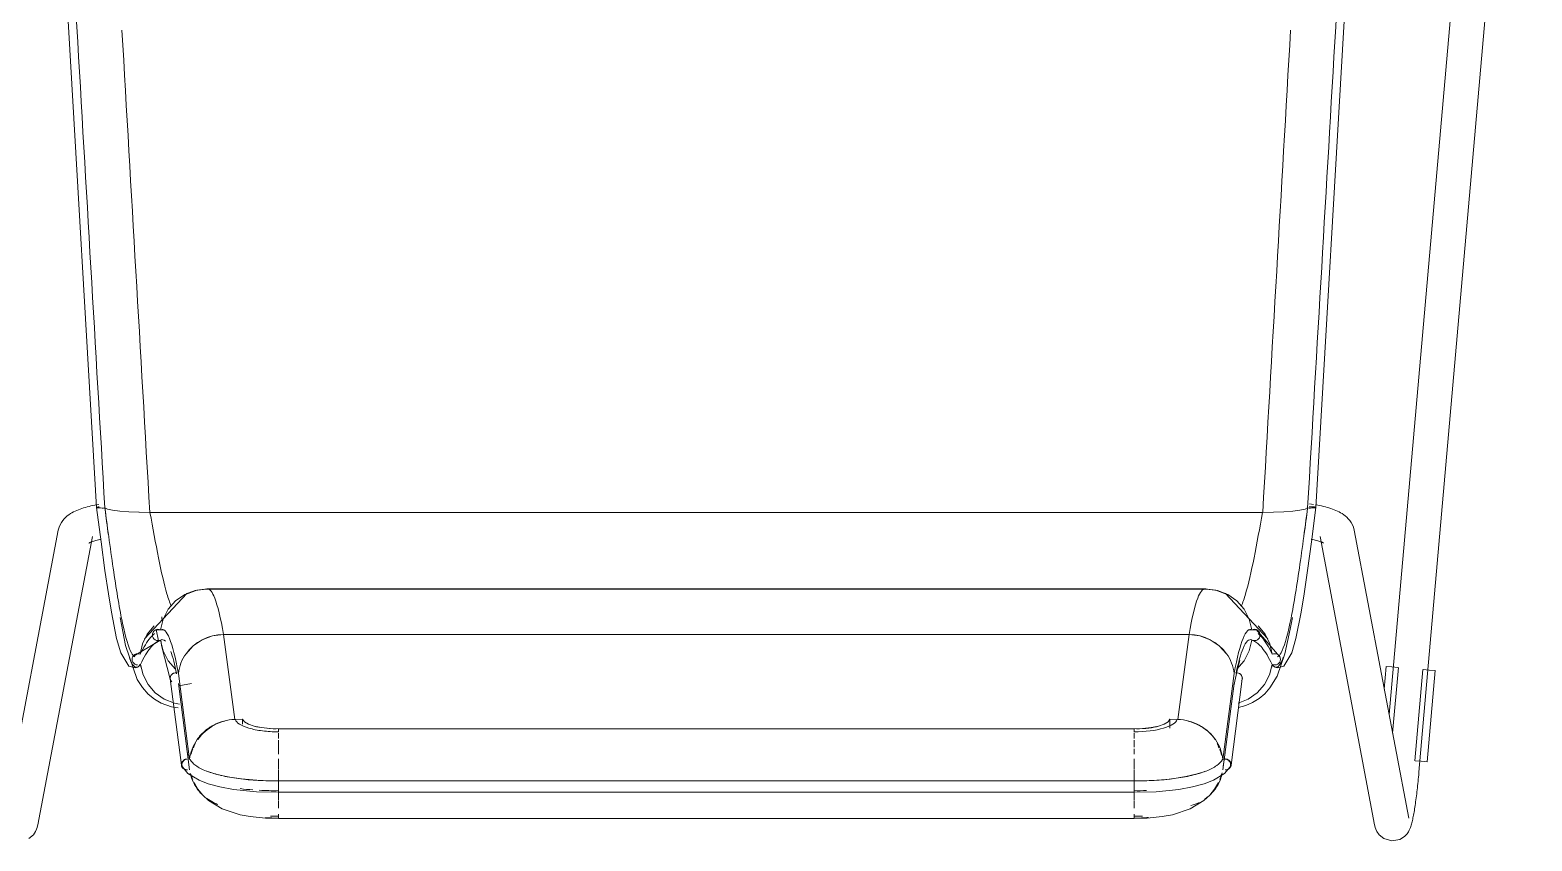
# Model space of a CAD drawing. Header units: millimetres. Extents: x 155927 to 326028, y -36033 to 97293.
# Drawn here: x 212244 to 212762, y 11463 to 11742 of the extents above; entities that cross this region are included whole.
import ezdxf

# ---------------------------------------------------------------- set-up
doc = ezdxf.new("R2010")
doc.units = ezdxf.units.MM
doc.header["$MEASUREMENT"] = 0
doc.layers.add('I-FURN', color=8, linetype='CONTINUOUS', lineweight=9)

msp = doc.modelspace()

# ---------------------------------------------------------------- linework, layer by layer
at = {"layer": 'I-FURN'}
for p, q in [((212749.88, 11930.92), (212712.58, 11506.42)), ((212722.88, 11486.55), (212761.83, 11929.87)), ((212267.16, 11577.84), (212247.88, 11909.75)), ((212687.4, 11577.84), (212706.68, 11909.75)), ((212265.23, 11578.34), (212265.89, 11578.49)), ((212265.89, 11578.49), (212266.57, 11578.62)), ((212266.57, 11578.62), (212267.27, 11578.75)), ((212267.27, 11578.75), (212267.97, 11578.86)), ((212685.87, 11578.97), (212685.15, 11579.07)), ((212686.59, 11578.86), (212685.87, 11578.97)), ((212687.99, 11578.62), (212687.29, 11578.75)), ((212688.67, 11578.49), (212687.99, 11578.62)), ((212689.33, 11578.34), (212688.67, 11578.49)), ((212255.03, 11572.66), (212255.51, 11573.35)), ((212255.51, 11573.35), (212256.02, 11573.95)), ((212256.02, 11573.95), (212256.55, 11574.47)), ((212256.55, 11574.47), (212257.08, 11574.92)), ((212257.08, 11574.92), (212257.61, 11575.32)), ((212257.61, 11575.32), (212258.14, 11575.68)), ((212258.14, 11575.68), (212258.68, 11576)), ((212258.68, 11576), (212259.22, 11576.29)), ((212259.22, 11576.29), (212259.77, 11576.57)), ((212259.77, 11576.57), (212260.33, 11576.82)), ((212260.33, 11576.82), (212260.9, 11577.05)), ((212260.9, 11577.05), (212261.48, 11577.27)), ((212261.48, 11577.27), (212262.08, 11577.48)), ((212262.08, 11577.48), (212262.68, 11577.67)), ((212262.68, 11577.67), (212263.3, 11577.86)), ((212263.3, 11577.86), (212263.93, 11578.03)), ((212263.93, 11578.03), (212264.57, 11578.19)), ((212264.57, 11578.19), (212265.23, 11578.34)), ((212267.16, 11577.84), (212267.22, 11577.89)), ((212267.23, 11577.89), (212267.17, 11577.84)), ((212267.17, 11577.84), (212268.72, 11565.98)), ((212267.7, 11577.99), (212267.41, 11577.94)), ((212267.41, 11577.94), (212267.7, 11577.99)), ((212267.43, 11577.73), (212267.73, 11577.69)), ((212267.73, 11577.69), (212267.43, 11577.73)), ((212268.08, 11578.02), (212267.7, 11577.99)), ((212267.7, 11577.99), (212268.08, 11578.02)), ((212267.73, 11577.69), (212268.12, 11577.66)), ((212268.11, 11577.66), (212267.73, 11577.69)), ((212268.57, 11577.64), (212268.11, 11577.66)), ((212268.12, 11577.66), (212268.57, 11577.64)), ((212268.57, 11577.64), (212269.06, 11577.63)), ((212269.06, 11577.63), (212268.57, 11577.64)), ((212269.06, 11577.63), (212269.56, 11577.63)), ((212269.56, 11577.63), (212269.06, 11577.63)), ((212269.56, 11577.63), (212270.03, 11577.65)), ((212270.03, 11577.65), (212269.56, 11577.63)), ((212270.93, 11577.25), (212270.03, 11577.65)), ((212270.03, 11577.65), (212270.93, 11577.25)), ((212272.67, 11576.88), (212270.93, 11577.25)), ((212270.93, 11577.25), (212272.68, 11576.88)), ((212275.14, 11576.57), (212272.68, 11576.88)), ((212272.68, 11576.88), (212275.17, 11576.57)), ((212278.23, 11576.33), (212275.17, 11576.57)), ((212275.17, 11576.57), (212278.28, 11576.33)), ((212281.75, 11576.18), (212278.27, 11576.33)), ((212278.28, 11576.33), (212281.81, 11576.18)), ((212285.5, 11576.12), (212281.81, 11576.18)), ((212281.81, 11576.18), (212285.58, 11576.12)), ((212285.58, 11576.12), (212668.98, 11576.12)), ((212668.98, 11576.12), (212285.58, 11576.12)), ((212668.98, 11576.12), (212672.75, 11576.18)), ((212672.75, 11576.18), (212669.06, 11576.12)), ((212672.75, 11576.18), (212676.28, 11576.33)), ((212676.29, 11576.33), (212672.81, 11576.18)), ((212676.28, 11576.33), (212679.39, 11576.57)), ((212679.42, 11576.57), (212676.33, 11576.33)), ((212679.39, 11576.57), (212681.88, 11576.88)), ((212681.88, 11576.88), (212679.42, 11576.57)), ((212681.88, 11576.88), (212683.63, 11577.25)), ((212683.63, 11577.25), (212681.89, 11576.88)), ((212684.53, 11577.65), (212683.63, 11577.25)), ((212683.63, 11577.25), (212684.53, 11577.65)), ((212684.53, 11577.65), (212685, 11577.63)), ((212685, 11577.63), (212684.53, 11577.65)), ((212685, 11577.63), (212685.5, 11577.63)), ((212685.5, 11577.63), (212685, 11577.63)), ((212685.54, 11578.05), (212685.04, 11578.05)), ((212685.04, 11578.05), (212685.54, 11578.05)), ((212685.5, 11577.63), (212685.99, 11577.64)), ((212685.99, 11577.64), (212685.5, 11577.63)), ((212686.03, 11578.04), (212685.54, 11578.05)), ((212685.54, 11578.05), (212686.03, 11578.04)), ((212687.39, 11577.84), (212685.84, 11565.98)), ((212685.99, 11577.64), (212686.44, 11577.66)), ((212686.45, 11577.66), (212685.99, 11577.64)), ((212686.48, 11578.02), (212686.03, 11578.04)), ((212686.03, 11578.04), (212686.48, 11578.02)), ((212686.44, 11577.66), (212686.83, 11577.69)), ((212686.83, 11577.69), (212686.45, 11577.66)), ((212686.86, 11577.99), (212686.48, 11578.02)), ((212686.48, 11578.02), (212686.86, 11577.99)), ((212686.83, 11577.69), (212687.13, 11577.73)), ((212687.13, 11577.73), (212686.83, 11577.69)), ((212687.15, 11577.94), (212686.86, 11577.99)), ((212686.86, 11577.99), (212687.15, 11577.94)), ((212687.13, 11577.73), (212687.32, 11577.78)), ((212687.33, 11577.78), (212687.13, 11577.73)), ((212687.33, 11577.89), (212687.15, 11577.94)), ((212687.15, 11577.94), (212687.34, 11577.89)), ((212687.32, 11577.78), (212687.39, 11577.84)), ((212687.39, 11577.84), (212687.33, 11577.89)), ((212687.4, 11577.84), (212687.33, 11577.78)), ((212687.34, 11577.89), (212687.4, 11577.84)), ((212689.99, 11578.19), (212689.33, 11578.34)), ((212690.63, 11578.03), (212689.99, 11578.19)), ((212691.26, 11577.86), (212690.63, 11578.03)), ((212691.88, 11577.67), (212691.26, 11577.86)), ((212692.48, 11577.48), (212691.88, 11577.67)), ((212693.08, 11577.27), (212692.48, 11577.48)), ((212693.66, 11577.05), (212693.08, 11577.27)), ((212694.23, 11576.82), (212693.66, 11577.05)), ((212694.79, 11576.57), (212694.23, 11576.82)), ((212695.34, 11576.29), (212694.79, 11576.57)), ((212695.88, 11576), (212695.34, 11576.29)), ((212696.42, 11575.68), (212695.88, 11576)), ((212696.95, 11575.32), (212696.42, 11575.68)), ((212697.48, 11574.92), (212696.95, 11575.32)), ((212698.01, 11574.47), (212697.48, 11574.92)), ((212698.54, 11573.95), (212698.01, 11574.47)), ((212699.05, 11573.35), (212698.54, 11573.95)), ((212699.53, 11572.66), (212699.05, 11573.35)), ((212253.97, 11569.99), (212235.16, 11470.7)), ((212253.97, 11569.99), (212254.23, 11570.98)), ((212254.23, 11570.98), (212254.59, 11571.87)), ((212254.59, 11571.87), (212255.03, 11572.66)), ((212699.97, 11571.87), (212699.53, 11572.66)), ((212700.33, 11570.98), (212699.97, 11571.87)), ((212700.59, 11569.99), (212700.33, 11570.98)), ((212719.4, 11470.7), (212700.59, 11569.99)), ((212246.95, 11468.47), (212265.76, 11567.76)), ((212264.54, 11565.53), (212264.57, 11565.54)), ((212264.57, 11565.54), (212264.64, 11565.59)), ((212264.64, 11565.59), (212264.73, 11565.63)), ((212264.73, 11565.63), (212264.88, 11565.71)), ((212264.88, 11565.71), (212265.07, 11565.8)), ((212265.07, 11565.8), (212265.31, 11565.89)), ((212265.31, 11565.89), (212265.57, 11565.99)), ((212265.57, 11565.99), (212265.88, 11566.1)), ((212265.88, 11566.1), (212266.21, 11566.21)), ((212266.21, 11566.21), (212266.58, 11566.31)), ((212266.58, 11566.31), (212266.97, 11566.42)), ((212266.97, 11566.42), (212267.4, 11566.53)), ((212267.4, 11566.53), (212267.84, 11566.63)), ((212267.84, 11566.63), (212268.31, 11566.73)), ((212268.31, 11566.73), (212268.8, 11566.83)), ((212268.72, 11565.98), (212270.07, 11556.05)), ((212685.84, 11565.98), (212684.49, 11556.05)), ((212686.25, 11566.73), (212685.76, 11566.83)), ((212686.72, 11566.63), (212686.25, 11566.73)), ((212687.16, 11566.53), (212686.72, 11566.63)), ((212687.59, 11566.42), (212687.16, 11566.53)), ((212687.98, 11566.31), (212687.59, 11566.42)), ((212688.35, 11566.21), (212687.98, 11566.31)), ((212688.68, 11566.1), (212688.35, 11566.21)), ((212688.99, 11565.99), (212688.68, 11566.1)), ((212688.8, 11567.76), (212707.61, 11468.47)), ((212689.25, 11565.89), (212688.99, 11565.99)), ((212689.49, 11565.8), (212689.25, 11565.89)), ((212689.68, 11565.71), (212689.49, 11565.8)), ((212689.83, 11565.63), (212689.68, 11565.71)), ((212689.92, 11565.59), (212689.83, 11565.63)), ((212689.99, 11565.54), (212689.92, 11565.59)), ((212690.02, 11565.53), (212689.99, 11565.54)), ((212270.07, 11556.05), (212271.26, 11548.03)), ((212684.49, 11556.05), (212683.3, 11548.03)), ((212271.26, 11548.03), (212272.29, 11541.72)), ((212283.71, 11532.5), (212298.31, 11548.2)), ((212297.53, 11547.78), (212294.39, 11545.61)), ((212294.39, 11545.6), (212297.53, 11547.77)), ((212297.21, 11547.6), (212301.68, 11549.33)), ((212301.1, 11549.15), (212297.53, 11547.78)), ((212297.53, 11547.77), (212301.1, 11549.14)), ((212298.31, 11548.2), (212300.24, 11548.9)), ((212301.1, 11549.14), (212304.89, 11549.62)), ((212304.89, 11549.62), (212301.1, 11549.15)), ((212301.68, 11549.33), (212305.43, 11549.77)), ((212304.89, 11549.62), (212649.67, 11549.62)), ((212649.67, 11549.62), (212304.89, 11549.62)), ((212344.33, 11549.77), (212305.43, 11549.77)), ((212649.13, 11549.77), (212344.33, 11549.77)), ((212652.88, 11549.33), (212649.13, 11549.77)), ((212649.67, 11549.62), (212653.46, 11549.14)), ((212653.46, 11549.15), (212649.67, 11549.62)), ((212657.35, 11547.6), (212652.88, 11549.33)), ((212657.03, 11547.78), (212653.46, 11549.15)), ((212653.46, 11549.14), (212657.03, 11547.77)), ((212656.25, 11548.2), (212654.32, 11548.9)), ((212670.85, 11532.5), (212656.25, 11548.2)), ((212660.17, 11545.61), (212657.03, 11547.78)), ((212657.03, 11547.77), (212660.17, 11545.6)), ((212683.3, 11548.03), (212682.27, 11541.72)), ((212291.88, 11542.74), (212290.13, 11539.34)), ((212290.13, 11539.34), (212291.89, 11542.73)), ((212294.39, 11545.61), (212291.88, 11542.74)), ((212291.89, 11542.73), (212294.39, 11545.6)), ((212662.68, 11542.74), (212660.17, 11545.61)), ((212660.17, 11545.6), (212662.67, 11542.73)), ((212662.67, 11542.73), (212664.43, 11539.34)), ((212664.43, 11539.34), (212662.68, 11542.74)), ((212272.29, 11541.72), (212274.09, 11532.7)), ((212275.27, 11539.92), (212277.17, 11530.26)), ((212290.13, 11539.34), (212289.24, 11535.63)), ((212665.32, 11535.63), (212664.43, 11539.34)), ((212678.55, 11535.86), (212679.29, 11539.92)), ((212682.27, 11541.72), (212680.47, 11532.7)), ((212274.09, 11532.7), (212275.5, 11527.7)), ((212279.6, 11526.31), (212288.99, 11532.02)), ((212284.65, 11534.18), (212283.01, 11530.85)), ((212283.02, 11530.85), (212284.66, 11534.17)), ((212287.05, 11537.01), (212284.65, 11534.18)), ((212284.66, 11534.18), (212287.05, 11537.01)), ((212286.46, 11534.37), (212286.39, 11533.87)), ((212286.39, 11533.87), (212286.46, 11533.38)), ((212286.4, 11533.87), (212286.46, 11534.36)), ((212286.46, 11533.38), (212286.4, 11533.87)), ((212286.46, 11534.36), (212286.65, 11534.83)), ((212286.65, 11534.83), (212286.46, 11534.37)), ((212286.65, 11532.92), (212286.46, 11533.38)), ((212286.46, 11533.38), (212286.65, 11532.92)), ((212286.65, 11534.83), (212286.95, 11535.23)), ((212286.94, 11535.23), (212286.65, 11534.83)), ((212286.95, 11532.52), (212286.65, 11532.92)), ((212286.65, 11532.92), (212286.94, 11532.52)), ((212287.33, 11535.54), (212286.94, 11535.23)), ((212286.94, 11532.52), (212287.33, 11532.2)), ((212286.95, 11535.23), (212287.33, 11535.54)), ((212287.33, 11532.21), (212286.95, 11532.52)), ((212287.78, 11535.75), (212287.33, 11535.54)), ((212287.33, 11535.54), (212287.78, 11535.74)), ((212287.78, 11532.01), (212287.33, 11532.21)), ((212287.33, 11532.2), (212287.78, 11532)), ((212287.42, 11535.6), (212290.3, 11535.64)), ((212287.72, 11535.73), (212288.56, 11531.84)), ((212287.78, 11535.74), (212288.27, 11535.83)), ((212288.27, 11535.83), (212287.78, 11535.75)), ((212288.27, 11531.92), (212287.78, 11532.01)), ((212287.78, 11532), (212288.27, 11531.92)), ((212288.27, 11535.83), (212288.77, 11535.79)), ((212288.77, 11535.79), (212288.27, 11535.83)), ((212288.77, 11531.96), (212288.27, 11531.92)), ((212288.27, 11531.92), (212288.77, 11531.96)), ((212288.77, 11535.79), (212289.24, 11535.63)), ((212289.24, 11535.63), (212288.77, 11535.79)), ((212289.24, 11532.12), (212288.77, 11531.96)), ((212288.77, 11531.96), (212289.24, 11532.12)), ((212289.24, 11532.12), (212290.13, 11528.41)), ((212289.59, 11530.27), (212289.27, 11532.14)), ((212303.61, 11532.23), (212300.49, 11530.15)), ((212307.15, 11533.54), (212303.61, 11532.23)), ((212310.92, 11534.02), (212307.15, 11533.54)), ((212314.78, 11504.74), (212310.92, 11534.02)), ((212310.92, 11534.02), (212643.64, 11534.02)), ((212643.64, 11534.02), (212310.92, 11534.02)), ((212643.64, 11534.02), (212639.78, 11504.74)), ((212647.41, 11533.54), (212643.64, 11534.02)), ((212650.95, 11532.23), (212647.41, 11533.54)), ((212654.07, 11530.15), (212650.95, 11532.23)), ((212667.14, 11535.6), (212664.26, 11535.64)), ((212664.43, 11528.41), (212665.32, 11532.12)), ((212665.32, 11535.63), (212665.79, 11535.79)), ((212665.79, 11535.79), (212665.32, 11535.63)), ((212665.79, 11531.96), (212665.32, 11532.12)), ((212665.32, 11532.12), (212665.79, 11531.96)), ((212666, 11531.84), (212665.57, 11532.02)), ((212665.79, 11535.79), (212666.29, 11535.83)), ((212666.29, 11535.83), (212665.79, 11535.79)), ((212666.29, 11531.92), (212665.79, 11531.96)), ((212665.79, 11531.96), (212666.29, 11531.92)), ((212666.29, 11535.83), (212666.78, 11535.74)), ((212666.78, 11535.75), (212666.29, 11535.83)), ((212666.78, 11532.01), (212666.29, 11531.92)), ((212666.29, 11531.92), (212666.78, 11532)), ((212667.23, 11535.54), (212666.78, 11535.75)), ((212666.78, 11535.74), (212667.23, 11535.54)), ((212667.23, 11532.21), (212666.78, 11532.01)), ((212666.78, 11532), (212667.23, 11532.2)), ((212674.96, 11526.31), (212666.84, 11535.73)), ((212667.23, 11535.54), (212667.61, 11535.23)), ((212667.62, 11535.23), (212667.23, 11535.54)), ((212667.61, 11532.52), (212667.23, 11532.21)), ((212667.23, 11532.2), (212667.62, 11532.52)), ((212667.51, 11537.01), (212669.9, 11534.17)), ((212669.91, 11534.18), (212667.51, 11537.01)), ((212667.61, 11535.23), (212667.91, 11534.83)), ((212667.91, 11532.92), (212667.61, 11532.52)), ((212667.91, 11534.83), (212667.62, 11535.23)), ((212667.62, 11532.52), (212667.91, 11532.92)), ((212667.91, 11534.83), (212668.1, 11534.36)), ((212668.1, 11534.37), (212667.91, 11534.83)), ((212668.1, 11533.38), (212667.91, 11532.92)), ((212667.91, 11532.92), (212668.1, 11533.38)), ((212668.17, 11533.87), (212668.1, 11534.37)), ((212668.1, 11534.36), (212668.16, 11533.87)), ((212668.16, 11533.87), (212668.1, 11533.38)), ((212668.1, 11533.38), (212668.17, 11533.87)), ((212669.9, 11534.17), (212671.54, 11530.85)), ((212671.55, 11530.85), (212669.91, 11534.18)), ((212676.66, 11527.34), (212678.55, 11535.86)), ((212680.47, 11532.7), (212679.06, 11527.7)), ((212275.5, 11527.7), (212278.27, 11523.07)), ((212277.17, 11530.26), (212281.16, 11518.55)), ((212279.93, 11526.8), (212279.64, 11526.4)), ((212279.65, 11526.4), (212279.94, 11526.8)), ((212280.31, 11527.12), (212279.93, 11526.8)), ((212279.94, 11526.8), (212280.31, 11527.12)), ((212280.31, 11527.12), (212280.76, 11527.33)), ((212280.76, 11527.33), (212280.31, 11527.12)), ((212280.76, 11527.33), (212281.25, 11527.42)), ((212281.25, 11527.42), (212280.76, 11527.33)), ((212281.25, 11527.42), (212281.75, 11527.39)), ((212281.75, 11527.39), (212281.25, 11527.42)), ((212281.75, 11527.39), (212282.23, 11527.24)), ((212282.23, 11527.24), (212281.75, 11527.39)), ((212282.23, 11527.24), (212283.02, 11530.85)), ((212283.01, 11530.85), (212282.23, 11527.24)), ((212292.56, 11518.66), (212289.59, 11530.27)), ((212290.13, 11528.41), (212291.88, 11525.01)), ((212300.49, 11530.15), (212298.01, 11527.41)), ((212656.55, 11527.41), (212654.07, 11530.15)), ((212662.68, 11525.01), (212664.43, 11528.41)), ((212671.54, 11530.85), (212672.33, 11527.24)), ((212672.33, 11527.24), (212671.55, 11530.85)), ((212672.33, 11527.24), (212672.81, 11527.39)), ((212672.81, 11527.39), (212672.33, 11527.24)), ((212672.81, 11527.39), (212673.31, 11527.42)), ((212673.31, 11527.42), (212672.81, 11527.39)), ((212673.31, 11527.42), (212673.8, 11527.33)), ((212673.8, 11527.33), (212673.31, 11527.42)), ((212673.8, 11527.33), (212674.25, 11527.12)), ((212674.25, 11527.12), (212673.8, 11527.33)), ((212673.99, 11519.71), (212676.66, 11527.34)), ((212674.25, 11527.12), (212674.62, 11526.8)), ((212674.63, 11526.8), (212674.25, 11527.12)), ((212674.62, 11526.8), (212674.91, 11526.4)), ((212674.92, 11526.4), (212674.63, 11526.8)), ((212679.06, 11527.7), (212676.29, 11523.07)), ((212278.27, 11523.07), (212280.46, 11522.53)), ((212279.46, 11525.94), (212279.4, 11525.45)), ((212279.4, 11525.45), (212279.47, 11524.97)), ((212279.41, 11525.45), (212279.46, 11525.94)), ((212279.48, 11524.97), (212279.41, 11525.45)), ((212279.46, 11525.94), (212279.65, 11526.4)), ((212279.64, 11526.4), (212279.46, 11525.94)), ((212279.47, 11524.97), (212279.67, 11524.52)), ((212279.67, 11524.52), (212279.48, 11524.97)), ((212279.97, 11524.12), (212279.67, 11524.52)), ((212279.67, 11524.52), (212279.97, 11524.12)), ((212280.36, 11523.82), (212279.97, 11524.12)), ((212279.97, 11524.12), (212280.36, 11523.81)), ((212280.82, 11523.62), (212280.36, 11523.82)), ((212280.36, 11523.81), (212280.81, 11523.62)), ((212280.46, 11522.53), (212281.37, 11522.83)), ((212280.81, 11523.62), (212281.31, 11523.54)), ((212281.31, 11523.55), (212280.82, 11523.62)), ((212282.28, 11523.75), (212281.81, 11523.59)), ((212281.81, 11523.59), (212282.28, 11523.75)), ((212282.43, 11522.8), (212282.28, 11523.75)), ((212282.28, 11523.75), (212283.18, 11520.12)), ((212291.88, 11525.01), (212294.39, 11522.14)), ((212660.41, 11522.61), (212659.04, 11516.32)), ((212660.17, 11522.14), (212662.68, 11525.01)), ((212661.17, 11525.04), (212660.41, 11522.61)), ((212671.38, 11520.12), (212672.28, 11523.75)), ((212672.28, 11523.75), (212672.13, 11522.8)), ((212672.75, 11523.59), (212672.28, 11523.75)), ((212672.28, 11523.75), (212672.75, 11523.59)), ((212673.25, 11523.55), (212672.75, 11523.59)), ((212672.75, 11523.59), (212673.25, 11523.54)), ((212674.1, 11522.53), (212673.19, 11522.83)), ((212673.74, 11523.62), (212673.25, 11523.55)), ((212673.25, 11523.54), (212673.75, 11523.62)), ((212674.2, 11523.82), (212673.74, 11523.62)), ((212673.75, 11523.62), (212674.2, 11523.81)), ((212676.29, 11523.07), (212674.1, 11522.53)), ((212674.59, 11524.12), (212674.2, 11523.82)), ((212674.2, 11523.81), (212674.59, 11524.12)), ((212674.89, 11524.52), (212674.59, 11524.12)), ((212674.59, 11524.12), (212674.89, 11524.52)), ((212674.81, 11526.58), (212674.93, 11526.37)), ((212675.08, 11524.97), (212674.89, 11524.52)), ((212674.89, 11524.52), (212675.09, 11524.97)), ((212674.91, 11526.4), (212675.1, 11525.94)), ((212675.1, 11525.94), (212674.92, 11526.4)), ((212675.15, 11525.45), (212675.08, 11524.97)), ((212675.09, 11524.97), (212675.16, 11525.45)), ((212675.1, 11525.94), (212675.15, 11525.45)), ((212675.16, 11525.45), (212675.1, 11525.94)), ((212711.55, 11523.05), (212710.85, 11515.16)), ((212711.55, 11523.05), (212713.59, 11522.87)), ((212713.59, 11522.87), (212715.65, 11522.69)), ((212713.79, 11500.08), (212715.78, 11522.68)), ((212724.22, 11521.94), (212721.46, 11490.53)), ((212724.35, 11521.93), (212726.41, 11521.75)), ((212728.46, 11521.57), (212725.7, 11490.16)), ((212726.41, 11521.75), (212728.46, 11521.57)), ((212281.16, 11518.55), (212282.98, 11515.72)), ((212283.18, 11520.12), (212284.92, 11516.8)), ((212284.92, 11516.8), (212287.4, 11513.98)), ((212292.6, 11519.44), (212292.53, 11518.97)), ((212292.53, 11518.97), (212292.6, 11518.5)), ((212296.4, 11488.96), (212292.55, 11518.74)), ((212292.79, 11519.88), (212292.6, 11519.44)), ((212292.6, 11518.5), (212292.79, 11518.06)), ((212293.08, 11520.26), (212292.79, 11519.88)), ((212292.79, 11518.06), (212293.08, 11517.68)), ((212293.47, 11520.57), (212293.08, 11520.26)), ((212293.92, 11520.76), (212293.47, 11520.57)), ((212294.41, 11520.84), (212293.92, 11520.76)), ((212294.91, 11520.8), (212294.41, 11520.84)), ((212295.38, 11520.64), (212299.22, 11490.94)), ((212299.24, 11487.4), (212295.4, 11517.1)), ((212295.52, 11516.32), (212299.88, 11517.18)), ((212659.16, 11517.1), (212655.32, 11487.4)), ((212659.18, 11520.64), (212655.34, 11490.94)), ((212662.01, 11518.74), (212658.16, 11488.96)), ((212660.15, 11520.84), (212659.65, 11520.8)), ((212660.64, 11520.76), (212660.15, 11520.84)), ((212661.09, 11520.57), (212660.64, 11520.76)), ((212661.48, 11520.26), (212661.09, 11520.57)), ((212661.77, 11519.88), (212661.48, 11520.26)), ((212661.96, 11519.44), (212661.77, 11519.88)), ((212661.77, 11518.06), (212661.96, 11518.5)), ((212662.03, 11518.97), (212661.96, 11519.44)), ((212661.96, 11518.5), (212662.03, 11518.97)), ((212667.16, 11513.98), (212669.64, 11516.8)), ((212669.64, 11516.8), (212671.38, 11520.12)), ((212671.49, 11515.6), (212673.99, 11519.71)), ((212282.98, 11515.72), (212284.97, 11513.48)), ((212284.97, 11513.48), (212287.14, 11511.7)), ((212287.14, 11511.7), (212289.41, 11510.36)), ((212287.4, 11513.98), (212290.49, 11511.8)), ((212290.49, 11511.8), (212294, 11510.4)), ((212660.56, 11510.4), (212664.07, 11511.8)), ((212664.07, 11511.8), (212667.16, 11513.98)), ((212665.57, 11510.57), (212667.77, 11511.95)), ((212667.77, 11511.95), (212669.75, 11513.63)), ((212669.75, 11513.63), (212671.49, 11515.6)), ((212289.41, 11510.36), (212293.01, 11509.06)), ((212293.01, 11509.06), (212295.28, 11508.77)), ((212295.75, 11510.04), (212294, 11510.41)), ((212294, 11510.4), (212295.74, 11510.03)), ((212660.7, 11508.89), (212663.21, 11509.55)), ((212663.21, 11509.55), (212665.57, 11510.57)), ((212317.5, 11504.81), (212314.78, 11504.74)), ((212317.5, 11504.81), (212317.5, 11503.15)), ((212318.14, 11503.95), (212317.5, 11504.81)), ((212319.49, 11503.16), (212318.14, 11503.95)), ((212321.47, 11502.49), (212319.49, 11503.16)), ((212323.97, 11501.98), (212321.47, 11502.49)), ((212326.82, 11501.66), (212323.97, 11501.98)), ((212329.85, 11501.55), (212326.82, 11501.66)), ((212624.71, 11501.55), (212329.85, 11501.55)), ((212329.85, 11501.49), (212624.71, 11501.49)), ((212627.74, 11501.66), (212624.71, 11501.55)), ((212630.59, 11501.98), (212627.74, 11501.66)), ((212633.09, 11502.49), (212630.59, 11501.98)), ((212635.07, 11503.16), (212633.09, 11502.49)), ((212636.42, 11503.95), (212635.07, 11503.16)), ((212637.06, 11504.81), (212636.42, 11503.95)), ((212637.06, 11501.8), (212637.06, 11504.81)), ((212639.78, 11504.74), (212637.06, 11504.81)), ((212329.85, 11498.23), (212329.85, 11499.97)), ((212329.85, 11495.18), (212329.85, 11497.64)), ((212624.71, 11499.97), (212624.71, 11498.23)), ((212624.71, 11497.64), (212624.71, 11495.18)), ((212298.47, 11493.37), (212298.79, 11490.93)), ((212329.85, 11495.14), (212329.85, 11494.94)), ((212329.85, 11492.82), (212329.85, 11494.95)), ((212329.85, 11487.63), (212329.85, 11491.19)), ((212624.71, 11494.66), (212624.71, 11492.82)), ((212624.71, 11491.19), (212624.71, 11487.63)), ((212656.09, 11493.37), (212655.47, 11488.59)), ((212723.65, 11490.34), (212721.59, 11490.52)), ((212296.76, 11488.46), (212298.65, 11486.08)), ((212298.65, 11486.08), (212302.48, 11483.78)), ((212305.18, 11486.92), (212308.62, 11485.82)), ((212308.62, 11485.82), (212313.05, 11484.86)), ((212329.85, 11487.44), (212329.85, 11483.62)), ((212329.85, 11483.62), (212329.85, 11487.44)), ((212624.71, 11483.62), (212624.71, 11487.44)), ((212624.71, 11487.44), (212624.71, 11483.62)), ((212642.54, 11485.05), (212646.04, 11485.85)), ((212646.04, 11485.85), (212648.86, 11486.73)), ((212648.86, 11486.73), (212649.38, 11486.92)), ((212655.91, 11486.08), (212652.08, 11483.78)), ((212657.8, 11488.46), (212655.91, 11486.08)), ((212722.73, 11484.89), (212722.8, 11485.64)), ((212722.8, 11485.64), (212722.87, 11486.39)), ((212722.87, 11486.39), (212722.88, 11486.55)), ((212725.7, 11490.16), (212723.65, 11490.34)), ((212300.78, 11482.97), (212302.12, 11480.7)), ((212302.12, 11480.7), (212303.79, 11478.63)), ((212302.48, 11483.78), (212305.65, 11482.58)), ((212305.65, 11482.58), (212309.69, 11481.5)), ((212309.69, 11481.5), (212314.41, 11480.64)), ((212313.05, 11484.86), (212317.07, 11484.26)), ((212314.41, 11480.64), (212322.29, 11479.84)), ((212317.07, 11484.26), (212323.63, 11483.73)), ((212323.63, 11483.73), (212329.85, 11483.65)), ((212624.71, 11483.65), (212329.85, 11483.65)), ((212329.85, 11479.69), (212329.85, 11483.54)), ((212329.85, 11483.54), (212329.85, 11483.32)), ((212329.85, 11483.32), (212329.85, 11482.99)), ((212329.85, 11482.99), (212329.85, 11482.57)), ((212329.85, 11482.57), (212329.85, 11482.1)), ((212329.85, 11482.1), (212329.85, 11481.6)), ((212329.85, 11481.6), (212329.85, 11481.1)), ((212329.85, 11481.1), (212329.85, 11480.65)), ((212329.85, 11480.65), (212329.85, 11480.26)), ((212329.85, 11480.26), (212329.85, 11479.96)), ((212624.71, 11483.65), (212631.12, 11483.74)), ((212624.71, 11483.65), (212624.71, 11479.69)), ((212624.71, 11483.54), (212624.71, 11483.65)), ((212624.71, 11483.32), (212624.71, 11483.54)), ((212624.71, 11482.99), (212624.71, 11483.32)), ((212624.71, 11482.57), (212624.71, 11482.99)), ((212624.71, 11482.1), (212624.71, 11482.57)), ((212624.71, 11481.6), (212624.71, 11482.1)), ((212624.71, 11481.1), (212624.71, 11481.6)), ((212624.71, 11480.65), (212624.71, 11481.1)), ((212624.71, 11480.26), (212624.71, 11480.65)), ((212624.71, 11479.96), (212624.71, 11480.26)), ((212631.12, 11483.74), (212637.1, 11484.22)), ((212640.15, 11480.64), (212632.27, 11479.84)), ((212637.1, 11484.22), (212642.54, 11485.05)), ((212644.87, 11481.5), (212640.15, 11480.64)), ((212648.91, 11482.58), (212644.87, 11481.5)), ((212652.08, 11483.78), (212648.91, 11482.58)), ((212652.44, 11480.7), (212650.77, 11478.63)), ((212653.78, 11482.97), (212652.44, 11480.7)), ((212722.19, 11479.77), (212722.27, 11480.48)), ((212722.27, 11480.48), (212722.35, 11481.2)), ((212722.35, 11481.2), (212722.43, 11481.93)), ((212722.43, 11481.93), (212722.51, 11482.66)), ((212722.51, 11482.66), (212722.58, 11483.4)), ((212722.58, 11483.4), (212722.66, 11484.14)), ((212722.66, 11484.14), (212722.73, 11484.89)), ((212303.79, 11478.63), (212305.76, 11476.8)), ((212305.76, 11476.8), (212310.48, 11473.93)), ((212322.29, 11479.84), (212329.85, 11479.69)), ((212329.85, 11479.96), (212329.85, 11479.76)), ((212329.85, 11479.93), (212329.85, 11476.91)), ((212329.85, 11476.92), (212329.85, 11479.93)), ((212329.85, 11479.76), (212329.85, 11479.69)), ((212329.85, 11479.69), (212624.71, 11479.69)), ((212329.85, 11474.17), (212329.85, 11476.75)), ((212624.71, 11479.76), (212624.71, 11479.96)), ((212624.71, 11476.91), (212624.71, 11479.93)), ((212624.71, 11479.93), (212624.71, 11476.92)), ((212632.27, 11479.84), (212624.71, 11479.69)), ((212624.71, 11479.69), (212624.71, 11479.76)), ((212624.71, 11476.75), (212624.71, 11474.17)), ((212648.8, 11476.8), (212644.08, 11473.93)), ((212650.77, 11478.63), (212648.8, 11476.8)), ((212721.48, 11474.54), (212721.57, 11475.14)), ((212721.57, 11475.14), (212721.66, 11475.76)), ((212721.66, 11475.76), (212721.75, 11476.4)), ((212721.75, 11476.4), (212721.84, 11477.05)), ((212721.84, 11477.05), (212721.93, 11477.71)), ((212721.93, 11477.71), (212722.02, 11478.39)), ((212722.02, 11478.39), (212722.1, 11479.07)), ((212722.1, 11479.07), (212722.19, 11479.77)), ((212310.48, 11473.93), (212316.63, 11471.9)), ((212316.63, 11471.9), (212320.13, 11471.25)), ((212320.13, 11471.25), (212325.34, 11470.73)), ((212325.34, 11470.73), (212329.85, 11470.65)), ((212329.85, 11470.67), (212329.85, 11472.14)), ((212329.85, 11470.82), (212329.85, 11470.65)), ((212329.85, 11470.65), (212624.71, 11470.65)), ((212624.71, 11472.14), (212624.71, 11470.67)), ((212624.71, 11470.65), (212624.71, 11470.82)), ((212629.22, 11470.73), (212624.71, 11470.65)), ((212634.43, 11471.25), (212629.22, 11470.73)), ((212637.93, 11471.9), (212634.43, 11471.25)), ((212644.08, 11473.93), (212637.93, 11471.9)), ((212720.53, 11469.48), (212720.63, 11469.91)), ((212720.63, 11469.91), (212720.73, 11470.35)), ((212720.73, 11470.35), (212720.83, 11470.81)), ((212720.83, 11470.81), (212720.92, 11471.29)), ((212720.92, 11471.29), (212721.02, 11471.79)), ((212721.02, 11471.79), (212721.11, 11472.3)), ((212721.11, 11472.3), (212721.2, 11472.83)), ((212721.2, 11472.83), (212721.3, 11473.39)), ((212721.3, 11473.39), (212721.39, 11473.95)), ((212721.39, 11473.95), (212721.48, 11474.54)), ((212243.81, 11463.71), (212245.39, 11465.03)), ((212245.39, 11465.03), (212246.14, 11466.11)), ((212246.14, 11466.11), (212246.51, 11466.91)), ((212246.51, 11466.91), (212246.72, 11467.53)), ((212246.72, 11467.53), (212246.86, 11468.05)), ((212246.86, 11468.05), (212246.95, 11468.47)), ((212707.7, 11468.05), (212707.61, 11468.47)), ((212707.84, 11467.53), (212707.7, 11468.05)), ((212708.05, 11466.91), (212707.84, 11467.53)), ((212708.42, 11466.11), (212708.05, 11466.91)), ((212709.17, 11465.03), (212708.42, 11466.11)), ((212710.75, 11463.71), (212709.17, 11465.03)), ((212717.91, 11464.4), (212718.77, 11465.31)), ((212718.77, 11465.31), (212719.25, 11466.01)), ((212719.25, 11466.01), (212719.55, 11466.57)), ((212719.55, 11466.57), (212719.77, 11467.05)), ((212719.77, 11467.05), (212719.94, 11467.47)), ((212719.94, 11467.47), (212720.08, 11467.88)), ((212720.08, 11467.88), (212720.2, 11468.27)), ((212720.2, 11468.27), (212720.32, 11468.67)), ((212720.32, 11468.67), (212720.43, 11469.07)), ((212720.43, 11469.07), (212720.53, 11469.48)), ((212710.75, 11463.71), (212713.5, 11462.87)), ((212713.5, 11462.87), (212716.26, 11463.36)), ((212716.26, 11463.36), (212717.91, 11464.4))]:
    msp.add_line(p, q, dxfattribs=at)
for centre, major_axis, ratio, start_param, end_param in [((212311.05, 11518.95), (15.78, 0), 0.955139, 1.579038, 2.545717), ((212643.51, 11518.95), (15.78, 0), 0.955139, 0.595876, 1.562553), ((212311.05, 11518.95), (15.78, 0), 0.955139, 2.545839, 2.787386), ((212643.51, 11518.95), (15.78, 0), 0.955139, 0.354206, 0.595753), ((212311.05, 11518.95), (15.78, 0), 0.955139, 2.787556, 3.029056), ((212643.51, 11518.95), (15.78, 0), 0.955139, 0.112537, 0.354036), ((212294.5, 11518.97), (1.96, 0), 0.955139, 1.359855, 3.903556), ((212660.06, 11518.97), (1.96, 0), 0.955139, 5.775592, 8.064923), ((212329.85, 11486.4), (0, 15.75), 0.000004, 0.290246, 0.472486), ((212624.71, 11486.4), (0, 15.75), 0.000004, 5.8107, 5.99294), ((212329.85, 11474.93), (12.4, 0), 0.287441, 4.492176, 4.712389), ((212624.71, 11474.93), (12.4, 0), 0.287441, 4.712389, 4.950404)]:
    msp.add_ellipse(centre, major_axis=major_axis, ratio=ratio, start_param=start_param, end_param=end_param, dxfattribs=at)
for points in [[(212250.71, 11909.65), (212253.93, 11854.24), (212260.37, 11743.48), (212266.81, 11632.89), (212270.03, 11577.65)], [(212703.85, 11909.65), (212700.63, 11854.24), (212694.19, 11743.48), (212687.75, 11632.89), (212684.53, 11577.65)], [(212285.5, 11576.12), (212282.31, 11631.48), (212279.11, 11686.9), (212275.92, 11742.36)], [(212678.65, 11742.36), (212675.45, 11686.9), (212672.25, 11631.48), (212669.06, 11576.12)], [(212271.23, 11568.28), (212270.84, 11571.38), (212270.44, 11574.51), (212270.05, 11577.64)], [(212683.35, 11568.48), (212683.74, 11571.51), (212684.13, 11574.58), (212684.51, 11577.64)], [(212305.43, 11549.77), (212305.25, 11549.77), (212305.07, 11549.72), (212304.89, 11549.62)], [(212649.67, 11549.62), (212649.49, 11549.72), (212649.31, 11549.77), (212649.13, 11549.77)], [(212289.8, 11538.69), (212289.74, 11539.15), (212289.68, 11539.62), (212289.63, 11540.09)], [(212295.38, 11520.64), (212294.35, 11526.15), (212292.31, 11534.21), (212290.26, 11536.18), (212289.24, 11535.63)], [(212290.87, 11531.7), (212290.33, 11532.27), (212289.78, 11532.41), (212289.24, 11532.12)], [(212659.18, 11520.64), (212660.21, 11526.15), (212662.25, 11534.21), (212664.3, 11536.18), (212665.32, 11535.63)], [(212294.75, 11520.43), (212294.09, 11523.56), (212293.43, 11526.48), (212292.77, 11528.2)], [(212314.78, 11504.74), (212313.49, 11504.7), (212310.99, 11504.34), (212307.39, 11502.93), (212304.24, 11500.74), (212301.71, 11497.9), (212299.95, 11494.56), (212299.37, 11492.18), (212299.22, 11490.94)], [(212329.85, 11500.43), (212327.96, 11500.46), (212324.22, 11500.72), (212319.43, 11501.68), (212316.1, 11503.07), (212315.16, 11504.17), (212315.03, 11504.73)], [(212321.48, 11502.44), (212323.53, 11501.9), (212326.25, 11501.61), (212329.02, 11501.52)], [(212639.53, 11504.73), (212639.27, 11503.62), (212635.89, 11501.45), (212628.49, 11500.48), (212624.71, 11500.43)], [(212625.54, 11501.5), (212628.32, 11501.56), (212631.47, 11501.83), (212633.08, 11502.44)], [(212655.34, 11490.94), (212655.19, 11492.18), (212654.61, 11494.56), (212652.85, 11497.9), (212650.32, 11500.74), (212647.17, 11502.93), (212643.57, 11504.34), (212641.07, 11504.7), (212639.78, 11504.74)], [(212300.47, 11494.94), (212300.69, 11495.46), (212300.93, 11495.97), (212301.2, 11496.46)], [(212653.36, 11496.45), (212653.63, 11495.96), (212653.83, 11495.45), (212653.99, 11494.92)], [(212305.01, 11486.98), (212303.55, 11487.55), (212301.09, 11488.82), (212299.78, 11490.22), (212299.42, 11490.95)], [(212299.77, 11492.82), (212299.91, 11493.4), (212300.09, 11493.97), (212300.3, 11494.54)], [(212655.14, 11490.95), (212654.78, 11490.22), (212653.47, 11488.82), (212649.77, 11486.92), (212644.7, 11485.39), (212638.56, 11484.28), (212631.7, 11483.65), (212627.05, 11483.58), (212624.71, 11483.62)], [(212654.25, 11494.53), (212654.51, 11493.85), (212654.68, 11493.16), (212654.82, 11492.45)], [(212655.6, 11491.1), (212655.69, 11491.11), (212655.85, 11491.13), (212656.02, 11491.13), (212656.1, 11491.13)], [(212300.31, 11484.06), (212300.09, 11484.61), (212299.95, 11485.18), (212299.82, 11485.75)], [(212654.85, 11485.99), (212654.7, 11485.33), (212654.5, 11484.69), (212654.26, 11484.05)], [(212321.05, 11480.47), (212319.57, 11480.58), (212318.12, 11480.72), (212316.7, 11480.9)], [(212329.85, 11480.22), (212327.63, 11480.18), (212325.43, 11480.22), (212323.25, 11480.33)], [(212628.97, 11480.24), (212627.56, 11480.2), (212626.14, 11480.2), (212624.71, 11480.22)], [(212644.31, 11475.1), (212645.27, 11475.36), (212646.2, 11475.7), (212647.09, 11476.13)], [(212329.85, 11470.74), (212328.28, 11470.74), (212326.77, 11470.81), (212325.34, 11470.95)], [(212629.68, 11470.96), (212628.09, 11470.81), (212626.42, 11470.74), (212624.71, 11470.74)]]:
    msp.add_open_spline(points, degree=3, dxfattribs=at)
for points, knots in [([(212280.4, 11526.36), (212279.99, 11526.55), (212278.57, 11528.15), (212276.13, 11536.45), (212273.08, 11554.89), (212271.05, 11570.1), (212270.03, 11577.65)], [0.1500589, 0.1500589, 0.1500589, 0.1500589, 0.25, 0.5, 0.75, 1, 1, 1, 1]), ([(212292.88, 11543.85), (212292.39, 11545), (212290.93, 11549.24), (212288.5, 11559.95), (212286.55, 11570.73), (212285.58, 11576.12)], [0.375, 0.375, 0.375, 0.375, 0.5, 0.75, 1, 1, 1, 1]), ([(212668.98, 11576.12), (212668.01, 11570.73), (212666.06, 11559.95), (212663.63, 11549.24), (212662.17, 11545), (212661.68, 11543.85)], [0, 0, 0, 0, 0.25, 0.5, 0.625, 0.625, 0.625, 0.625]), ([(212674.16, 11526.36), (212674.57, 11526.55), (212675.99, 11528.15), (212678.43, 11536.45), (212681.48, 11554.89), (212683.51, 11570.1), (212684.53, 11577.65)], [0.1500588, 0.1500588, 0.1500588, 0.1500588, 0.25, 0.5, 0.75, 1, 1, 1, 1]), ([(212310.92, 11534.02), (212309.92, 11539.75), (212308.09, 11547.39), (212306.25, 11549.77), (212305.43, 11549.77)], [0, 0, 0, 0, 0.5, 0.9107153, 0.9107153, 0.9107153, 0.9107153]), ([(212649.13, 11549.77), (212648.31, 11549.77), (212646.47, 11547.39), (212644.64, 11539.75), (212643.64, 11534.02)], [0.0892846, 0.0892846, 0.0892846, 0.0892846, 0.5, 1, 1, 1, 1]), ([(212287.11, 11534.37), (212286.65, 11533.97), (212285.02, 11532.3), (212283.4, 11529.65), (212282.23, 11527.24)], [0.3036932, 0.3036932, 0.3036932, 0.3036932, 0.5, 1, 1, 1, 1]), ([(212659.88, 11520.74), (212660.67, 11524.45), (212662.48, 11530.94), (212664.3, 11532.67), (212665.32, 11532.12)], [0.1122148, 0.1122148, 0.1122148, 0.1122148, 0.5, 1, 1, 1, 1]), ([(212667.45, 11534.37), (212667.91, 11533.97), (212669.54, 11532.3), (212671.16, 11529.65), (212672.33, 11527.24)], [0.303693, 0.303693, 0.303693, 0.303693, 0.5, 1, 1, 1, 1]), ([(212288.56, 11531.84), (212287.62, 11531.37), (212285.53, 11529.58), (212283.44, 11526.15), (212282.28, 11523.75)], [0.0974617, 0.0974617, 0.0974617, 0.0974617, 0.5, 1, 1, 1, 1]), ([(212666, 11531.84), (212666.94, 11531.37), (212669.03, 11529.58), (212671.12, 11526.15), (212672.28, 11523.75)], [0.0974621, 0.0974621, 0.0974621, 0.0974621, 0.5, 1, 1, 1, 1]), ([(212282.28, 11523.75), (212281.25, 11522.2), (212280, 11522.42), (212278.74, 11525.33), (212278.51, 11525.96)], [0, 0, 0, 0, 0.25, 0.3070827, 0.3070827, 0.3070827, 0.3070827]), ([(212672.28, 11523.75), (212673.31, 11522.2), (212674.59, 11522.43), (212675.87, 11525.45), (212676.13, 11526.17)], [0, 0, 0, 0, 0.25, 0.3133981, 0.3133981, 0.3133981, 0.3133981]), ([(212302.06, 11497.82), (212303.49, 11499.88), (212306.43, 11502.38), (212310.01, 11503.95), (212311.25, 11504.19)], [-0.6666667, -0.6666667, -0.6666667, -0.6666667, -0.3333333, -0.1666667, -0.1666667, -0.1666667, -0.1666667]), ([(212643.31, 11504.19), (212644.54, 11503.87), (212648.06, 11502.44), (212651.37, 11499.97), (212652.5, 11497.82)], [-0.8333333, -0.8333333, -0.8333333, -0.8333333, -0.6666667, -0.3333333, -0.3333333, -0.3333333, -0.3333333]), ([(212298.37, 11491.12), (212298.22, 11491.12), (212298, 11491.09), (212297.71, 11491.01), (212297.44, 11490.9), (212297.13, 11490.7), (212296.81, 11490.39), (212296.57, 11490.02), (212296.44, 11489.67), (212296.39, 11489.36), (212296.39, 11489.08), (212296.42, 11488.82), (212296.49, 11488.57), (212296.61, 11488.32), (212296.8, 11488.02), (212297.12, 11487.71), (212297.52, 11487.5), (212297.87, 11487.4), (212298.13, 11487.36), (212298.3, 11487.35), (212298.37, 11487.35)], [0.1111111, 0.1111111, 0.1111111, 0.1111111, 0.1666667, 0.1944444, 0.2222222, 0.2777778, 0.3333333, 0.3888889, 0.4444444, 0.4791667, 0.5138889, 0.5486111, 0.5833333, 0.6180556, 0.6527778, 0.7222222, 0.7916667, 0.8263889, 0.8611111, 0.8888889, 0.8888889, 0.8888889, 0.8888889]), ([(212298.46, 11487.37), (212298.29, 11487.38), (212298.01, 11487.42), (212297.62, 11487.56), (212297.21, 11487.82), (212296.75, 11488.34), (212296.5, 11489.2), (212296.73, 11489.99), (212297.12, 11490.52), (212297.51, 11490.84), (212297.81, 11490.98), (212297.97, 11491.03)], [-0.875, -0.875, -0.875, -0.875, -0.8125, -0.765625, -0.71875, -0.625, -0.5, -0.375, -0.3125, -0.25, -0.1875, -0.1875, -0.1875, -0.1875]), ([(212656.19, 11487.36), (212656.34, 11487.35), (212656.56, 11487.37), (212656.85, 11487.44), (212657.12, 11487.54), (212657.43, 11487.72), (212657.75, 11488.01), (212657.99, 11488.37), (212658.12, 11488.72), (212658.17, 11489.03), (212658.17, 11489.3), (212658.14, 11489.57), (212658.07, 11489.82), (212657.95, 11490.07), (212657.76, 11490.38), (212657.44, 11490.71), (212657.04, 11490.94), (212656.69, 11491.06), (212656.32, 11491.13), (212655.87, 11491.12), (212655.52, 11491.02), (212655.34, 11490.94)], [0.1111111, 0.1111111, 0.1111111, 0.1111111, 0.1666667, 0.1944444, 0.2222222, 0.2777778, 0.3333333, 0.3888889, 0.4444444, 0.4791667, 0.5138889, 0.5486111, 0.5833333, 0.6180556, 0.6527778, 0.7222222, 0.7916667, 0.8263889, 0.8611111, 0.9305556, 1, 1, 1, 1]), ([(212656.59, 11491.03), (212656.71, 11490.99), (212656.94, 11490.9), (212657.35, 11490.62), (212657.81, 11490.07), (212658.06, 11489.2), (212657.83, 11488.42), (212657.44, 11487.91), (212657.05, 11487.61), (212656.6, 11487.42), (212656.27, 11487.38), (212656.1, 11487.37)], [-0.8125, -0.8125, -0.8125, -0.8125, -0.765625, -0.71875, -0.625, -0.5, -0.375, -0.3125, -0.25, -0.1875, -0.125, -0.125, -0.125, -0.125]), ([(212299.45, 11486.19), (212299.61, 11485.46), (212300.17, 11483.58), (212301.72, 11480.75), (212303.4, 11478.92), (212304.35, 11478.14)], [0.0634811, 0.0634811, 0.0634811, 0.0634811, 0.1666667, 0.3333333, 0.5, 0.5, 0.5, 0.5]), ([(212329.85, 11483.62), (212327.51, 11483.58), (212322.85, 11483.65), (212316.01, 11484.28), (212309.9, 11485.37), (212306.68, 11486.38), (212305.19, 11486.92)], [0.0000052, 0.0000052, 0.0000052, 0.0000052, 0.1666667, 0.3333333, 0.5, 0.6602535, 0.6602535, 0.6602535, 0.6602535]), ([(212649.06, 11477.27), (212649.46, 11477.55), (212650.83, 11478.58), (212652.83, 11480.75), (212654.44, 11483.6), (212654.91, 11485.54), (212655.08, 11486.31)], [0.434972, 0.434972, 0.434972, 0.434972, 0.5, 0.6666667, 0.8333333, 0.9407177, 0.9407177, 0.9407177, 0.9407177]), ([(212305.15, 11477.52), (212305.88, 11476.99), (212307.13, 11476.28), (212308.46, 11475.65), (212308.97, 11475.45)], [0.5455526, 0.5455526, 0.5455526, 0.5455526, 0.6666667, 0.739481, 0.739481, 0.739481, 0.739481])]:
    msp.add_open_spline(points, degree=3, knots=knots, dxfattribs=at)

doc.saveas('drawing.dxf')
